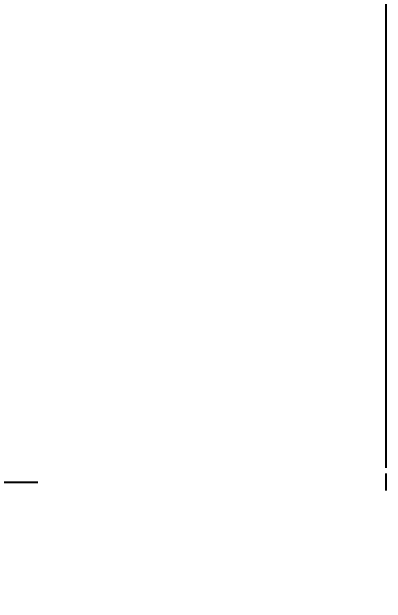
# Model space of a CAD drawing. Header units: millimetres. Extents: x 0 to 420, y 0 to 297.
# Drawn here: x 118.9 to 151.7, y 192.6 to 244.3 of the extents above; entities that cross this region are included whole.
import ezdxf

# ---------------------------------------------------------------- set-up
doc = ezdxf.new("R2010")
doc.units = ezdxf.units.MM
doc.header["$LTSCALE"] = 23.1
doc.linetypes.add('CENTER', pattern=[0.6, 0.375, -0.075, 0.075, -0.075])
doc.layers.get('0').update_dxf_attribs({"linetype": 'CONTINUOUS'})
doc.layers.add('DEFAULT_1', color=7, linetype='CENTER')
doc.layers.add('ZEICHNUNGSBEMASSUNGEN', color=7, linetype='CONTINUOUS')
doc.styles.get("Standard").update_dxf_attribs({"font": 'txt', "width": 0.7})
doc.dimstyles.new('DIMSTYLE_9', dxfattribs={"dimtxt": 3.5, "dimasz": 3.5, "dimexe": 0.18, "dimexo": 0.0625, "dimgap": 0.09, "dimtad": 1, "dimdec": 3, "dimlfac": 0.333333, "dimdsep": 46, "dimtxsty": 'STANDARD', "dimblk": '_FILLED', "dimblk1": '_FILLED', "dimblk2": '_FILLED', "dimcen": 0.09, "dimclrt": 5, "dimadec": 0, "dimazin": 0, "dimtp": 0.1, "dimtm": 0.1, "dimtfac": 1, "dimtdec": 3, "dimtofl": 0, "dimtmove": 0, "dimatfit": 3, "dimldrblk": '_FILLED', "dimfxl": 1, "dimtolj": 1, "dimarcsym": 0})

# ---------------------------------------------------------------- blocks, each defined once
blk = doc.blocks.new('_FILLED')
at = {"color": 0, "linetype": 'BYBLOCK'}
blk.add_solid([(0, 0), (-1, 0.125), (-1, -0.125)], dxfattribs=at)
blk = doc.blocks.new('*D15')
at = {"layer": 'ZEICHNUNGSBEMASSUNGEN', "color": 2, "linetype": 'CONTINUOUS'}
for p, q in [((151.682, 204.442), (151.682, 275.048)), ((164.282, 192.592), (164.282, 275.048)), ((157.982, 273.548), (102.044, 273.548)), ((151.682, 273.548), (157.982, 273.548)), ((164.282, 273.548), (157.982, 273.548))]:
    blk.add_line(p, q, dxfattribs=at)
at = {"layer": 'ZEICHNUNGSBEMASSUNGEN', "color": 2, "linetype": 'CONTINUOUS', "xscale": 3.5, "yscale": 3.5, "zscale": 3.5, "rotation": 180}
blk.add_blockref('_FILLED', (151.682, 273.548), dxfattribs=at)
at = {"layer": 'ZEICHNUNGSBEMASSUNGEN', "color": 2, "linetype": 'CONTINUOUS', "xscale": 3.5, "yscale": 3.5, "zscale": 3.5}
blk.add_blockref('_FILLED', (164.282, 273.548), dxfattribs=at)
at = {"layer": 'ZEICHNUNGSBEMASSUNGEN', "color": 5, "linetype": 'CONTINUOUS', "insert": (148.96, 277.923), "char_height": 3.5, "width": 46.91667, "attachment_point": 3, "line_spacing_factor": 0.9}
blk.add_mtext('\\Q15.0;3.9\\Fgdt;{\\Fgdt;`}\\Ftxt;0.3 [.155\\Fgdt;{\\Fgdt;`}\\Ftxt;.012]', dxfattribs=at)

msp = doc.modelspace()

# ---------------------------------------------------------------- linework, layer by layer
at = {"color": 7, "linetype": 'CONTINUOUS'}
msp.add_line((151.681565, 202.441801), (151.681565, 203.941801), dxfattribs=at)
at = {"layer": 'DEFAULT_1', "color": 7, "linetype": 'CENTER'}
msp.add_line((85.942603, 203.191801), (121.192603, 203.191801), dxfattribs=at)

# ---------------------------------------------------------------- dimensions: what is measured, and where the dimension line sits
at = {"layer": 'ZEICHNUNGSBEMASSUNGEN', "color": 2, "linetype": 'CONTINUOUS'}
dim = msp.add_linear_dim(base=(151.681565, 273.548248), p1=(164.281565, 192.591801), p2=(151.681565, 204.441801), angle=180, text='3.9%%p0.3 [.155%%p.012]', dimstyle='DIMSTYLE_9', dxfattribs=at)
dim.commit()
dim.dimension.update_dxf_attribs({"geometry": '*D15', "text_midpoint": (115.418788, 276.173248), "dimtype": 160})

doc.saveas('drawing.dxf')
